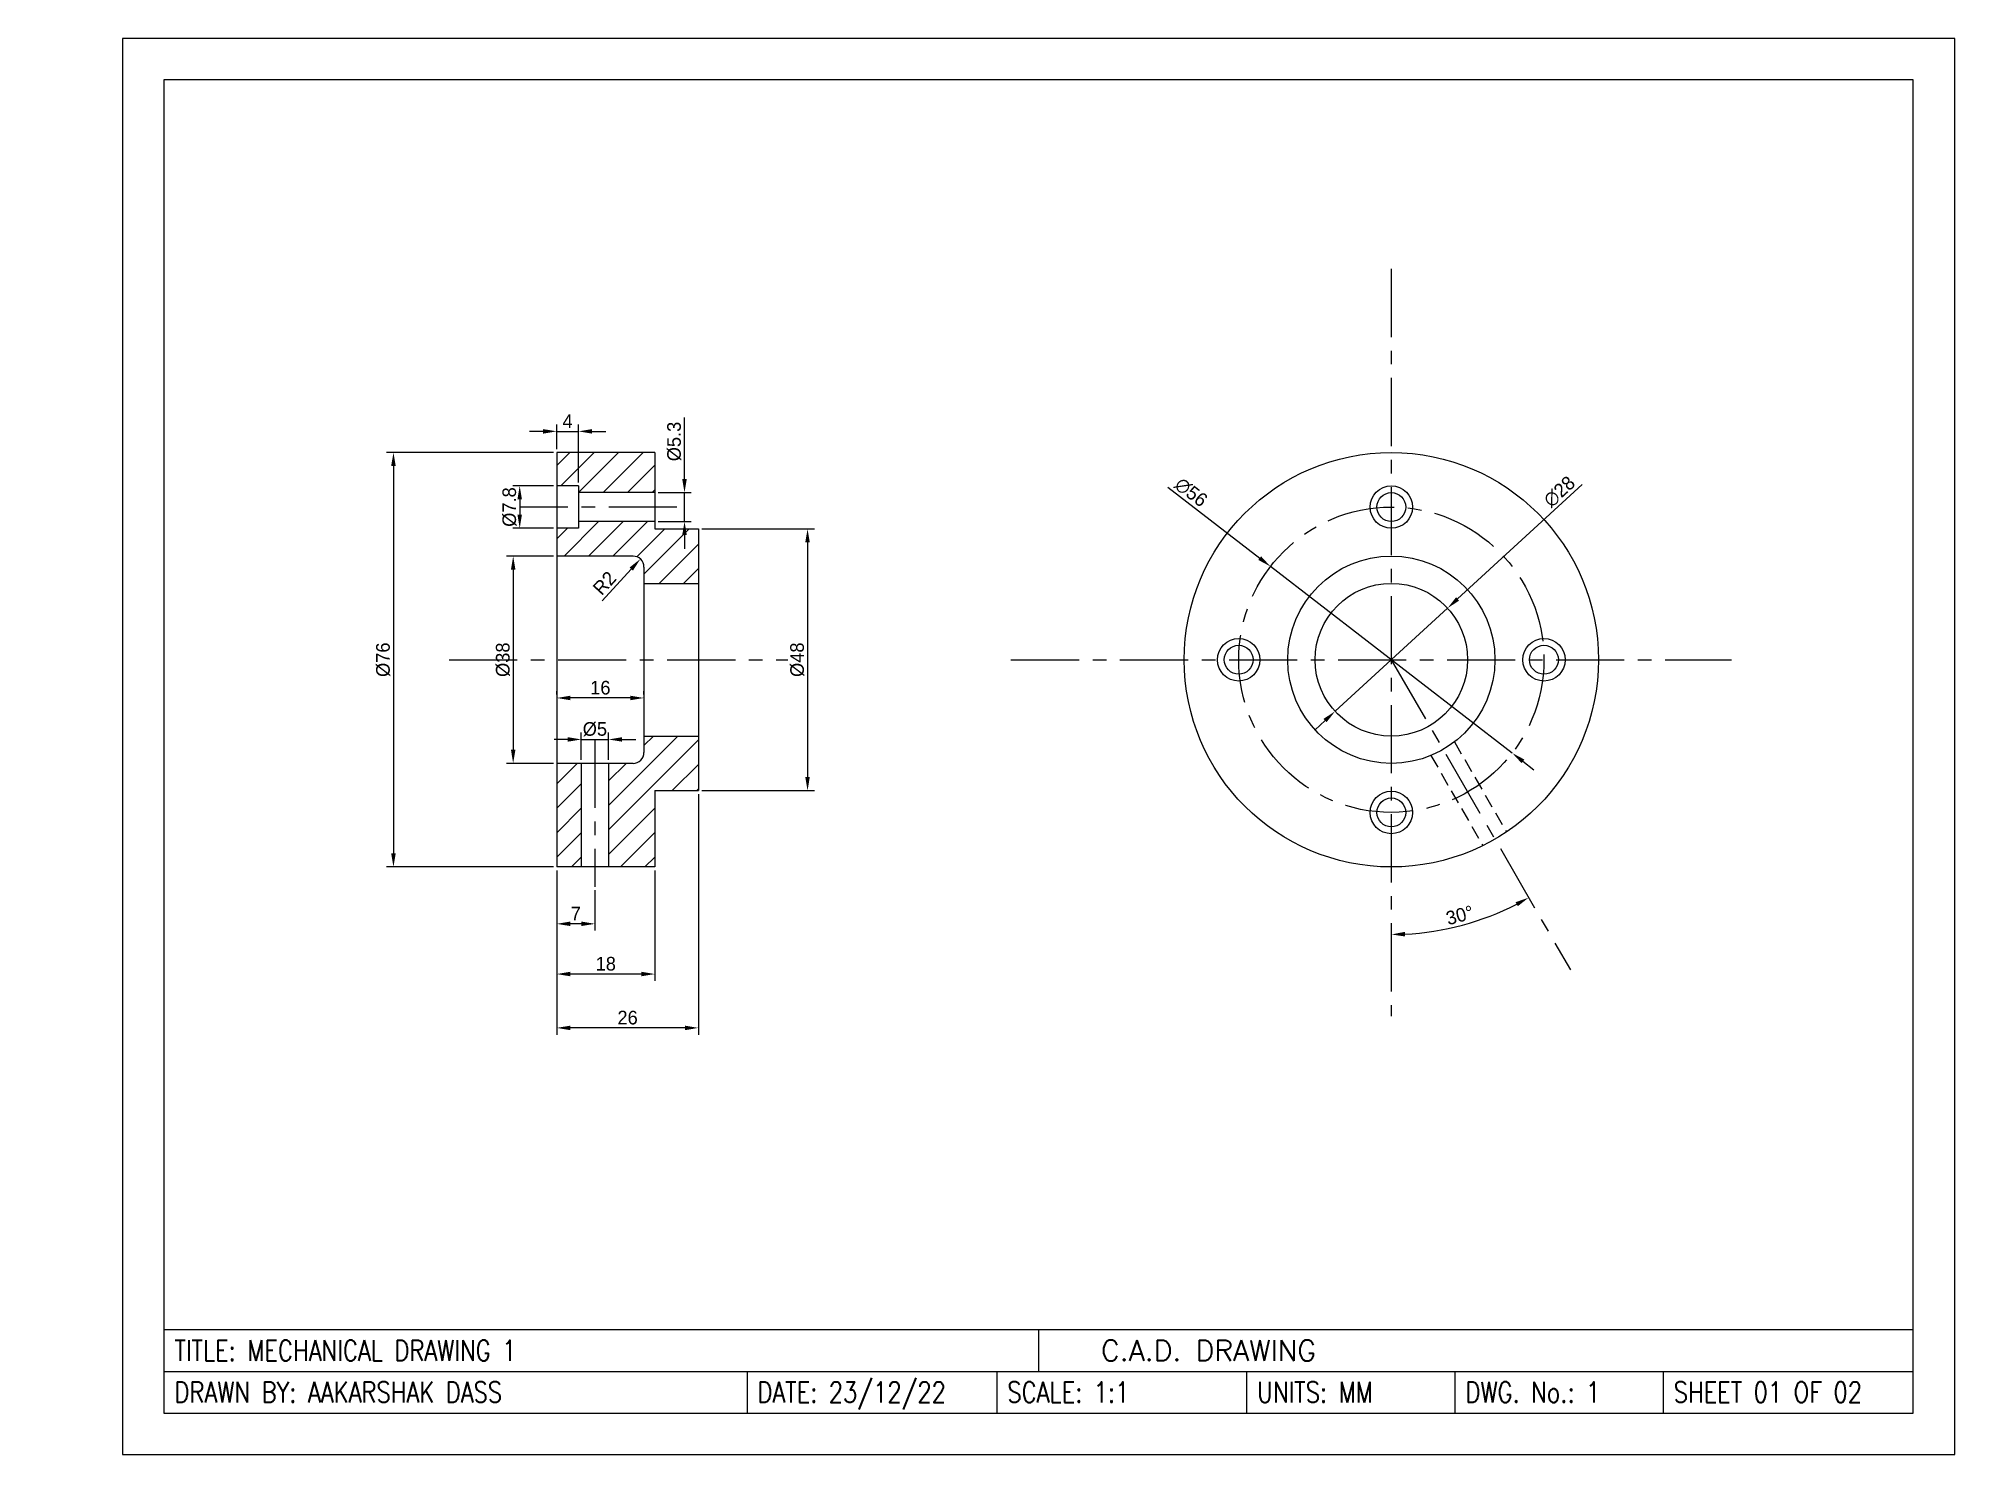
# Model space of a CAD drawing. Extents: x -1 to 351, y -106 to 154.
import ezdxf

# ---------------------------------------------------------------- set-up
doc = ezdxf.new("R2010")
doc.units = 0
doc.header["$LTSCALE"] = 10
doc.header["$MEASUREMENT"] = 0
doc.linetypes.add('CENTER', pattern=[2, 1.25, -0.25, 0.25, -0.25])
doc.linetypes.add('HIDDEN', pattern=[0.375, 0.25, -0.125])
doc.layers.get('0').update_dxf_attribs({"linetype": 'CONTINUOUS'})
doc.layers.get('DEFPOINTS').update_dxf_attribs({"linetype": 'CONTINUOUS'})
for name, color, linetype in [('Centerline', 10, 'CENTER'), ('Dimensions', 50, 'CONTINUOUS'), ('Hatch', 3, 'CONTINUOUS'), ('Hiddenline', 5, 'HIDDEN'), ('TITLEBLOCK', 7, 'CONTINUOUS')]:
    doc.layers.add(name, color=color, linetype=linetype)
doc.styles.add('Dimfont', font='Romans.shx', dxfattribs={"width": 0.8})
doc.styles.add('ROMANS', font='Romans.shx', dxfattribs={"width": 0.8, "height": 0.125})
doc.dimstyles.new('ISO-25', dxfattribs={"dimtxt": 2.5, "dimasz": 2.5, "dimexe": 1.25, "dimexo": 0.625, "dimtad": 1, "dimtxsty": 'Standard', "dimcen": 2.5, "dimadec": 0, "dimazin": 0, "dimtfac": 1, "dimtmove": 0, "dimatfit": 3, "dimfxl": 1, "dimarcsym": 0})

# ---------------------------------------------------------------- blocks, each defined once
blk = doc.blocks.new('*D15')
at = {"layer": 'DEFPOINTS', "color": 0, "transparency": 16777216}
for p in [(103.78, 25.33), (98.78, 20.95), (103.78, 20.95)]:
    blk.add_point(p, dxfattribs=at)
at = {"layer": 'Dimensions', "color": 0, "lineweight": -2, "transparency": 16777216}
for p, q in [((96.28, 25.33), (93.78, 25.33)), ((98.78, 21.57), (98.78, 26.58)), ((98.78, 25.33), (103.78, 25.33)), ((103.78, 21.57), (103.78, 26.58)), ((106.28, 25.33), (108.78, 25.33))]:
    blk.add_line(p, q, dxfattribs=at)
at = {"layer": 'Dimensions', "color": 0, "transparency": 16777216}
for points in [[(96.28, 25.75), (96.28, 24.92), (98.78, 25.33)], [(106.28, 25.75), (106.28, 24.92), (103.78, 25.33)]]:
    blk.add_solid(points, dxfattribs=at)
at = {"layer": 'Dimensions', "color": 0, "transparency": 16777216, "insert": (101.28, 27.21), "char_height": 2.5, "attachment_point": 5}
blk.add_mtext('%%C5', dxfattribs=at)
blk = doc.blocks.new('*D16')
at = {"layer": 'DEFPOINTS', "color": 0, "transparency": 16777216}
for p in [(94.28, 77.95), (64.33, 1.95), (94.28, 1.95)]:
    blk.add_point(p, dxfattribs=at)
at = {"layer": 'Dimensions', "color": 0, "lineweight": -2, "transparency": 16777216}
for p, q in [((93.66, 77.95), (63.08, 77.95)), ((64.33, 75.45), (64.33, 4.45)), ((93.66, 1.95), (63.08, 1.95))]:
    blk.add_line(p, q, dxfattribs=at)
at = {"layer": 'Dimensions', "color": 0, "transparency": 16777216}
for points in [[(63.91, 75.45), (64.75, 75.45), (64.33, 77.95)], [(63.91, 4.45), (64.75, 4.45), (64.33, 1.95)]]:
    blk.add_solid(points, dxfattribs=at)
at = {"layer": 'Dimensions', "color": 0, "transparency": 16777216, "insert": (62.45, 39.95), "char_height": 2.5, "attachment_point": 5, "rotation": 90}
blk.add_mtext('%%C76', dxfattribs=at)
blk = doc.blocks.new('*D17')
at = {"layer": 'DEFPOINTS', "color": 0, "transparency": 16777216}
for p in [(120.28, 63.95), (120.28, 15.95), (140.29, 15.95)]:
    blk.add_point(p, dxfattribs=at)
at = {"layer": 'Dimensions', "color": 0, "lineweight": -2, "transparency": 16777216}
for p, q in [((120.91, 63.95), (141.54, 63.95)), ((140.29, 61.45), (140.29, 18.45)), ((120.91, 15.95), (141.54, 15.95))]:
    blk.add_line(p, q, dxfattribs=at)
at = {"layer": 'Dimensions', "color": 0, "transparency": 16777216}
for points in [[(139.87, 61.45), (140.7, 61.45), (140.29, 63.95)], [(139.87, 18.45), (140.7, 18.45), (140.29, 15.95)]]:
    blk.add_solid(points, dxfattribs=at)
at = {"layer": 'Dimensions', "color": 0, "transparency": 16777216, "insert": (138.41, 39.95), "char_height": 2.5, "attachment_point": 5, "rotation": 90}
blk.add_mtext('%%C48', dxfattribs=at)
blk = doc.blocks.new('*D18')
at = {"layer": 'DEFPOINTS', "color": 0, "transparency": 16777216}
for p in [(98.28, 81.83), (94.28, 77.95), (98.28, 71.85)]:
    blk.add_point(p, dxfattribs=at)
at = {"layer": 'Dimensions', "color": 0, "lineweight": -2, "transparency": 16777216}
for p, q in [((91.78, 81.83), (89.28, 81.83)), ((94.28, 78.57), (94.28, 83.08)), ((94.28, 81.83), (98.28, 81.83)), ((98.28, 72.47), (98.28, 83.08)), ((100.78, 81.83), (103.28, 81.83))]:
    blk.add_line(p, q, dxfattribs=at)
at = {"layer": 'Dimensions', "color": 0, "transparency": 16777216}
for points in [[(91.78, 82.24), (91.78, 81.41), (94.28, 81.83)], [(100.78, 82.24), (100.78, 81.41), (98.28, 81.83)]]:
    blk.add_solid(points, dxfattribs=at)
at = {"layer": 'Dimensions', "color": 0, "transparency": 16777216, "insert": (96.28, 83.7), "char_height": 2.5, "attachment_point": 5}
blk.add_mtext('4', dxfattribs=at)
blk = doc.blocks.new('*D19')
at = {"layer": 'DEFPOINTS', "color": 0, "transparency": 16777216}
for p in [(94.28, 1.95), (101.28, -1.66), (94.28, -8.48)]:
    blk.add_point(p, dxfattribs=at)
at = {"layer": 'Dimensions', "color": 0, "lineweight": -2, "transparency": 16777216}
for p, q in [((94.28, 1.32), (94.28, -9.73)), ((101.28, -2.29), (101.28, -9.73)), ((98.78, -8.48), (96.78, -8.48))]:
    blk.add_line(p, q, dxfattribs=at)
at = {"layer": 'Dimensions', "color": 0, "transparency": 16777216}
for points in [[(96.78, -8.06), (96.78, -8.89), (94.28, -8.48)], [(98.78, -8.06), (98.78, -8.89), (101.28, -8.48)]]:
    blk.add_solid(points, dxfattribs=at)
at = {"layer": 'Dimensions', "color": 0, "transparency": 16777216, "insert": (97.78, -6.6), "char_height": 2.5, "attachment_point": 5}
blk.add_mtext('7', dxfattribs=at)
blk = doc.blocks.new('*D20')
at = {"layer": 'DEFPOINTS', "color": 0, "transparency": 16777216}
for p in [(94.28, 1.95), (112.28, 1.95), (94.28, -17.69)]:
    blk.add_point(p, dxfattribs=at)
at = {"layer": 'Dimensions', "color": 0, "lineweight": -2, "transparency": 16777216}
for p, q in [((94.28, 1.32), (94.28, -18.94)), ((112.28, 1.32), (112.28, -18.94)), ((109.78, -17.69), (96.78, -17.69))]:
    blk.add_line(p, q, dxfattribs=at)
at = {"layer": 'Dimensions', "color": 0, "transparency": 16777216}
for points in [[(96.78, -17.27), (96.78, -18.1), (94.28, -17.69)], [(109.78, -17.27), (109.78, -18.1), (112.28, -17.69)]]:
    blk.add_solid(points, dxfattribs=at)
at = {"layer": 'Dimensions', "color": 0, "transparency": 16777216, "insert": (103.28, -15.81), "char_height": 2.5, "attachment_point": 5}
blk.add_mtext('18', dxfattribs=at)
blk = doc.blocks.new('*D21')
at = {"layer": 'DEFPOINTS', "color": 0, "transparency": 16777216}
for p in [(120.28, 15.95), (94.28, 1.95), (94.28, -27.56)]:
    blk.add_point(p, dxfattribs=at)
at = {"layer": 'Dimensions', "color": 0, "lineweight": -2, "transparency": 16777216}
for p, q in [((120.28, 15.32), (120.28, -28.81)), ((94.28, 1.32), (94.28, -28.81)), ((117.78, -27.56), (96.78, -27.56))]:
    blk.add_line(p, q, dxfattribs=at)
at = {"layer": 'Dimensions', "color": 0, "transparency": 16777216}
for points in [[(96.78, -27.15), (96.78, -27.98), (94.28, -27.56)], [(117.78, -27.15), (117.78, -27.98), (120.28, -27.56)]]:
    blk.add_solid(points, dxfattribs=at)
at = {"layer": 'Dimensions', "color": 0, "transparency": 16777216, "insert": (107.28, -25.69), "char_height": 2.5, "attachment_point": 5}
blk.add_mtext('26', dxfattribs=at)
blk = doc.blocks.new('*D22')
at = {"layer": 'DEFPOINTS', "color": 0, "transparency": 16777216}
for p in [(94.28, 32.94), (94.28, 32.94), (110.28, 32.94)]:
    blk.add_point(p, dxfattribs=at)
at = {"layer": 'Dimensions', "color": 0, "lineweight": -2, "transparency": 16777216}
for p, q in [((94.28, 33.56), (94.28, 34.19)), ((107.78, 32.94), (96.78, 32.94)), ((110.28, 33.56), (110.28, 34.19))]:
    blk.add_line(p, q, dxfattribs=at)
at = {"layer": 'Dimensions', "color": 0, "transparency": 16777216}
for points in [[(96.78, 33.35), (96.78, 32.52), (94.28, 32.94)], [(107.78, 33.35), (107.78, 32.52), (110.28, 32.94)]]:
    blk.add_solid(points, dxfattribs=at)
at = {"layer": 'Dimensions', "color": 0, "transparency": 16777216, "insert": (102.28, 34.81), "char_height": 2.5, "attachment_point": 5}
blk.add_mtext('16', dxfattribs=at)
blk = doc.blocks.new('*D23')
at = {"layer": 'DEFPOINTS', "color": 0, "transparency": 16777216}
for p in [(94.28, 58.95), (86.29, 20.95), (94.28, 20.95)]:
    blk.add_point(p, dxfattribs=at)
at = {"layer": 'Dimensions', "color": 0, "lineweight": -2, "transparency": 16777216}
for p, q in [((93.66, 58.95), (85.04, 58.95)), ((86.29, 56.45), (86.29, 23.45)), ((93.66, 20.95), (85.04, 20.95))]:
    blk.add_line(p, q, dxfattribs=at)
at = {"layer": 'Dimensions', "color": 0, "transparency": 16777216}
for points in [[(85.88, 56.45), (86.71, 56.45), (86.29, 58.95)], [(85.88, 23.45), (86.71, 23.45), (86.29, 20.95)]]:
    blk.add_solid(points, dxfattribs=at)
at = {"layer": 'Dimensions', "color": 0, "transparency": 16777216, "insert": (84.42, 39.95), "char_height": 2.5, "attachment_point": 5, "rotation": 90}
blk.add_mtext('%%C38', dxfattribs=at)
blk = doc.blocks.new('*D24')
at = {"layer": 'DEFPOINTS', "color": 0, "transparency": 16777216}
for p in [(108.28, 56.95), (109.63, 58.43)]:
    blk.add_point(p, dxfattribs=at)
at = {"layer": 'Dimensions', "color": 0, "lineweight": -2, "transparency": 16777216}
blk.add_line((102.61, 50.73), (107.95, 56.58), dxfattribs=at)
at = {"layer": 'Dimensions', "color": 0, "transparency": 16777216}
blk.add_solid([(107.64, 56.86), (108.26, 56.3), (109.63, 58.43)], dxfattribs=at)
at = {"layer": 'Dimensions', "color": 0, "transparency": 16777216, "insert": (103.05, 54), "char_height": 2.5, "attachment_point": 5, "rotation": 47.6015}
blk.add_mtext('R2', dxfattribs=at)
blk = doc.blocks.new('*D25')
at = {"layer": 'DEFPOINTS', "color": 0, "transparency": 16777216}
for p in [(94.28, 71.85), (87.49, 64.05), (94.28, 64.05)]:
    blk.add_point(p, dxfattribs=at)
at = {"layer": 'Dimensions', "color": 0, "lineweight": -2, "transparency": 16777216}
for p, q in [((93.66, 71.85), (86.24, 71.85)), ((87.49, 69.35), (87.49, 66.55)), ((93.66, 64.05), (86.24, 64.05))]:
    blk.add_line(p, q, dxfattribs=at)
at = {"layer": 'Dimensions', "color": 0, "transparency": 16777216}
for points in [[(87.07, 69.35), (87.9, 69.35), (87.49, 71.85)], [(87.07, 66.55), (87.9, 66.55), (87.49, 64.05)]]:
    blk.add_solid(points, dxfattribs=at)
at = {"layer": 'Dimensions', "color": 0, "transparency": 16777216, "insert": (85.61, 67.95), "char_height": 2.5, "attachment_point": 5, "rotation": 90}
blk.add_mtext('%%C7.8', dxfattribs=at)
blk = doc.blocks.new('*D26')
at = {"layer": 'DEFPOINTS', "color": 0, "transparency": 16777216}
for p in [(112.28, 70.6), (112.28, 65.3), (117.72, 65.3)]:
    blk.add_point(p, dxfattribs=at)
at = {"layer": 'Dimensions', "color": 0, "lineweight": -2, "transparency": 16777216}
for p, q in [((117.72, 73.1), (117.72, 84.35)), ((112.91, 70.6), (118.97, 70.6)), ((117.72, 65.3), (117.72, 70.6)), ((112.91, 65.3), (118.97, 65.3)), ((117.72, 62.8), (117.72, 60.3))]:
    blk.add_line(p, q, dxfattribs=at)
at = {"layer": 'Dimensions', "color": 0, "transparency": 16777216}
for points in [[(117.3, 73.1), (118.14, 73.1), (117.72, 70.6)], [(117.3, 62.8), (118.14, 62.8), (117.72, 65.3)]]:
    blk.add_solid(points, dxfattribs=at)
at = {"layer": 'Dimensions', "color": 0, "transparency": 16777216, "insert": (115.84, 79.97), "char_height": 2.5, "attachment_point": 5, "rotation": 90}
blk.add_mtext('%%C5.3', dxfattribs=at)
blk = doc.blocks.new('*D27')
at = {"layer": 'DEFPOINTS', "color": 0, "transparency": 16777216}
for p in [(225.2, 57.05), (269.54, 22.84)]:
    blk.add_point(p, dxfattribs=at)
at = {"layer": 'Dimensions', "color": 0, "lineweight": -2, "transparency": 16777216}
for p, q in [((206.36, 71.59), (223.22, 58.58)), ((269.54, 22.84), (225.2, 57.05)), ((271.52, 21.32), (273.5, 19.79))]:
    blk.add_line(p, q, dxfattribs=at)
at = {"layer": 'Dimensions', "color": 0, "transparency": 16777216}
for points in [[(223.48, 58.91), (222.97, 58.25), (225.2, 57.05)], [(271.77, 21.65), (271.26, 20.99), (269.54, 22.84)]]:
    blk.add_solid(points, dxfattribs=at)
at = {"layer": 'Dimensions', "color": 0, "transparency": 16777216, "insert": (210.64, 70.65), "char_height": 2.5, "attachment_point": 5, "rotation": 322.3502}
blk.add_mtext('∅56', dxfattribs=at)
blk = doc.blocks.new('*D28')
at = {"layer": 'DEFPOINTS', "color": 0, "transparency": 16777216}
for p in [(257.69, 49.41), (237.05, 30.49)]:
    blk.add_point(p, dxfattribs=at)
at = {"layer": 'Dimensions', "color": 0, "lineweight": -2, "transparency": 16777216}
for p, q in [((282.39, 72.06), (259.53, 51.1)), ((237.05, 30.49), (257.69, 49.41)), ((235.21, 28.8), (233.37, 27.11))]:
    blk.add_line(p, q, dxfattribs=at)
at = {"layer": 'Dimensions', "color": 0, "transparency": 16777216}
for points in [[(259.25, 51.41), (259.81, 50.79), (257.69, 49.41)], [(234.93, 29.1), (235.49, 28.49), (237.05, 30.49)]]:
    blk.add_solid(points, dxfattribs=at)
at = {"layer": 'Dimensions', "color": 0, "transparency": 16777216, "insert": (278.2, 70.77), "char_height": 2.5, "attachment_point": 5, "rotation": 42.5222}
blk.add_mtext('∅28', dxfattribs=at)
blk = doc.blocks.new('*D29')
at = {"layer": 'DEFPOINTS', "color": 0, "transparency": 16777216}
for p in [(247.37, 111.62), (247.37, 39.95), (256.12, -9.67), (280.21, -16.93), (247.37, -25.42)]:
    blk.add_point(p, dxfattribs=at)
at = {"layer": 'Dimensions', "color": 0, "lineweight": -2, "transparency": 16777216}
blk.add_arc((247.37, 39.95), 50.38, 272.8434, 297.1566, dxfattribs=at)
at = {"layer": 'Dimensions', "color": 0, "transparency": 16777216}
for points in [[(270.17, -4.51), (270.56, -5.25), (272.56, -3.68)], [(249.88, -10.79), (249.86, -9.95), (247.37, -10.43)]]:
    blk.add_solid(points, dxfattribs=at)
at = {"layer": 'Dimensions', "color": 0, "transparency": 16777216, "insert": (259.92, -6.91), "char_height": 2.5, "attachment_point": 5, "rotation": 15}
blk.add_mtext('30°', dxfattribs=at)

msp = doc.modelspace()

# ---------------------------------------------------------------- hatches: boundary and pattern name
at = {"layer": 'Hatch'}
h = msp.add_hatch(dxfattribs=at)
h.set_pattern_fill('ANSI31', color=256)
h.set_pattern_definition([(45, (-2689.6418, -1662.1543), (-2.245064, 2.245064), [])])
h.paths.add_polyline_path([(110.285, 56.948), (110.285, 53.948), (120.285, 53.948), (120.285, 63.948), (112.285, 63.948), (112.285, 65.298), (98.285, 65.298), (98.285, 64.048), (94.285, 64.048), (94.285, 58.948), (108.285, 58.948, -0.4142136)])
h.paths.add_polyline_path([(94.285, 77.948), (94.285, 71.848), (98.285, 71.848), (98.285, 70.598), (112.285, 70.598), (112.285, 77.948)])
h.paths.add_polyline_path([(110.285, 25.948), (110.285, 22.948, -0.4142136), (108.285, 20.948), (103.785, 20.948), (103.785, 1.948), (112.285, 1.948), (112.285, 15.948), (120.285, 15.948), (120.285, 25.948)])
h.paths.add_polyline_path([(94.285, 1.948), (98.785, 1.948), (98.785, 20.948), (94.285, 20.948)])

# ---------------------------------------------------------------- linework, layer by layer
for p, q in [((112.285, 77.948), (94.285, 77.948)), ((94.285, 77.948), (94.285, 1.948)), ((112.285, 77.948), (112.285, 63.948)), ((98.285, 71.848), (94.285, 71.848)), ((98.285, 71.848), (98.285, 64.048)), ((112.285, 70.598), (98.285, 70.598)), ((98.285, 64.048), (94.285, 64.048)), ((112.285, 65.298), (98.285, 65.298)), ((120.285, 63.948), (120.285, 15.948)), ((108.285, 58.948), (94.285, 58.948)), ((110.285, 56.948), (110.285, 22.948)), ((110.285, 53.948), (120.285, 53.948)), ((110.285, 25.948), (120.285, 25.948)), ((108.285, 20.948), (94.285, 20.948)), ((98.785, 20.948), (98.785, 1.948)), ((103.785, 20.948), (103.785, 1.948)), ((112.285, 15.948), (112.285, 1.948)), ((112.285, 1.948), (94.285, 1.948))]:
    msp.add_line(p, q)
at = {"linetype": 'Continuous'}
for p, q in [((112.285, 63.948), (120.285, 63.948)), ((112.285, 15.948), (120.285, 15.948))]:
    msp.add_line(p, q, dxfattribs=at)
for centre, radius in [((247.37, 39.948), 38), ((247.37, 67.948), 3.9), ((247.37, 67.948), 2.65), ((247.37, 39.948), 19), ((247.37, 39.948), 14), ((219.37, 39.948), 3.9), ((219.37, 39.948), 2.65), ((275.37, 39.948), 3.9), ((275.37, 39.948), 2.65), ((247.37, 11.948), 3.9), ((247.37, 11.948), 2.65)]:
    msp.add_circle(centre, radius)
for centre, start, end in [((108.285, 56.948), 0, 90), ((108.285, 22.948), 270, 0)]:
    msp.add_arc(centre, 2, start, end)
at = {"layer": 'Centerline'}
for p, q in [((247.37, 111.621), (247.37, -25.422)), ((116.311, 67.948), (87.457, 67.948)), ((74.542, 39.948), (136.67, 39.948)), ((177.598, 39.948), (309.751, 39.948)), ((247.37, 39.948), (280.21, -16.932)), ((101.285, 25.267), (101.285, -1.664))]:
    msp.add_line(p, q, dxfattribs=at)
msp.add_circle((247.37, 39.948), 28, dxfattribs=at)
at = {"layer": 'Hiddenline'}
for p, q in [((258.952, 24.887), (268.494, 8.361)), ((254.622, 22.387), (264.164, 5.861))]:
    msp.add_line(p, q, dxfattribs=at)
at = {"layer": 'TITLEBLOCK', "color": 2}
for p, q in [((350.705, 153.897), (14.602, 153.897)), ((14.602, 153.897), (14.602, -105.819)), ((350.705, -105.819), (350.705, 153.897)), ((14.602, -105.819), (350.705, -105.819))]:
    msp.add_line(p, q, dxfattribs=at)
at = {"layer": 'TITLEBLOCK'}
for p, q in [((343.066, 146.258), (22.241, 146.258)), ((22.241, 146.258), (22.241, -98.18)), ((343.066, -98.18), (343.066, 146.258)), ((343.066, -82.903), (22.241, -82.903)), ((182.654, -82.903), (182.654, -90.542)), ((22.241, -90.542), (343.066, -90.542)), ((129.183, -90.542), (129.183, -98.18)), ((175.015, -90.542), (175.015, -98.18)), ((220.847, -98.18), (220.847, -90.542)), ((259.04, -90.542), (259.04, -98.18)), ((297.234, -90.542), (297.234, -98.18)), ((22.241, -98.18), (343.066, -98.18))]:
    msp.add_line(p, q, dxfattribs=at)

# ---------------------------------------------------------------- texts
at = {"color": 2, "linetype": 'Continuous', "insert": (-0.81, -1.226), "char_height": 0.125, "attachment_point": 4, "style": 'Dimfont'}
msp.add_mtext('\\A1;', dxfattribs=at)
at = {"layer": 'TITLEBLOCK', "color": 1, "style": 'ROMANS', "width": 0.8}
for s, height, p in [('TITLE: MECHANICAL DRAWING 1', 3.81935, (24.151, -88.632)), ('DRAWN BY: AAKARSHAK DASS', 3.81935, (24.151, -96.271)), ('DATE: 23/12/22', 3.81935, (131.092, -96.271)), ('SCALE: 1:1', 3.8193, (176.925, -96.271)), ('UNITS: MM', 3.8193, (222.757, -96.271)), ('DWG. No.: 1', 3.81935, (260.95, -96.271)), ('SHEET 01 OF 02', 3.81935, (299.144, -96.271))]:
    msp.add_text(s, height=height, dxfattribs=at).set_placement(p)
at = {"layer": 'TITLEBLOCK', "color": 1, "style": 'ROMANS'}
msp.add_text('C.A.D. DRAWING', height=3.81935, dxfattribs=at).set_placement((194.112, -88.632))

# ---------------------------------------------------------------- dimensions: what is measured, and where the dimension line sits
at = {"layer": 'Dimensions'}
dim = msp.add_angular_dim_2l(base=(256.119, -9.668), line1=((247.37, 111.621), (247.37, -25.422)), line2=((247.37, 39.948), (280.21, -16.932)), dimstyle='ISO-25', dxfattribs=at)
dim.commit()
dim.dimension.update_dxf_attribs({"geometry": '*D29', "text_midpoint": (259.924, -6.906)})
for base, p1, p2, picture, middle in [((98.285, 81.827), (94.285, 77.948), (98.285, 71.848), '*D18', (96.285, 83.702)), ((94.285, 32.936), (110.285, 32.936), (94.285, 32.936), '*D22', (102.285, 34.811)), ((94.285, -27.562), (120.285, 15.948), (94.285, 1.948), '*D21', (107.285, -25.687)), ((94.285, -8.478), (101.285, -1.664), (94.285, 1.948), '*D19', (97.785, -6.603)), ((94.285, -17.686), (112.285, 1.948), (94.285, 1.948), '*D20', (103.285, -15.811))]:
    dim = msp.add_linear_dim(base=base, p1=p1, p2=p2, dimstyle='ISO-25', dxfattribs=at)
    dim.commit()
    dim.dimension.update_dxf_attribs({"geometry": picture, "text_midpoint": middle})
for base, p1, p2, angle, text, picture, middle, dimtype in [((117.719, 65.298), (112.285, 70.598), (112.285, 65.298), 270, '%%C5.3', '*D26', (117.719, 79.973), 161), ((87.486, 64.048), (94.285, 71.848), (94.285, 64.048), 90, '%%C7.8', '*D25', (87.486, 67.948), 160)]:
    dim = msp.add_linear_dim(base=base, p1=p1, p2=p2, angle=angle, text=text, dimstyle='ISO-25', dxfattribs=at)
    dim.commit()
    dim.dimension.update_dxf_attribs({"geometry": picture, "text_midpoint": middle, "dimtype": dimtype})
for base, p1, p2, picture, middle in [((64.329, 1.948), (94.285, 77.948), (94.285, 1.948), '*D16', (62.454, 39.948)), ((140.287, 15.948), (120.285, 63.948), (120.285, 15.948), '*D17', (138.412, 39.948)), ((86.294, 20.948), (94.285, 58.948), (94.285, 20.948), '*D23', (84.419, 39.948))]:
    dim = msp.add_linear_dim(base=base, p1=p1, p2=p2, angle=90, text='%%C<>', dimstyle='ISO-25', dxfattribs=at)
    dim.commit()
    dim.dimension.update_dxf_attribs({"geometry": picture, "text_midpoint": middle})
for p1, p2, picture, middle in [((269.539, 22.845), (225.201, 57.052), '*D27', (209.493, 69.17)), ((237.052, 30.486), (257.688, 49.41), '*D28', (279.471, 69.387))]:
    dim = msp.add_diameter_dim_2p(p1=p1, p2=p2, dimstyle='ISO-25', dxfattribs=at)
    dim.commit()
    dim.dimension.update_dxf_attribs({"geometry": picture, "text_midpoint": middle, "dimtype": 163})
dim = msp.add_radius_dim(center=(108.285, 56.948), mpoint=(109.633, 58.425), dimstyle='ISO-25', dxfattribs=at)
dim.commit()
dim.dimension.update_dxf_attribs({"geometry": '*D24', "text_midpoint": (104.436, 52.733), "dimtype": 164})
dim = msp.add_linear_dim(base=(103.785, 25.333), p1=(98.785, 20.948), p2=(103.785, 20.948), text='%%C<>', dimstyle='ISO-25', dxfattribs=at)
dim.commit()
dim.dimension.update_dxf_attribs({"geometry": '*D15', "text_midpoint": (101.285, 25.333), "dimtype": 160})

doc.saveas('drawing.dxf')
